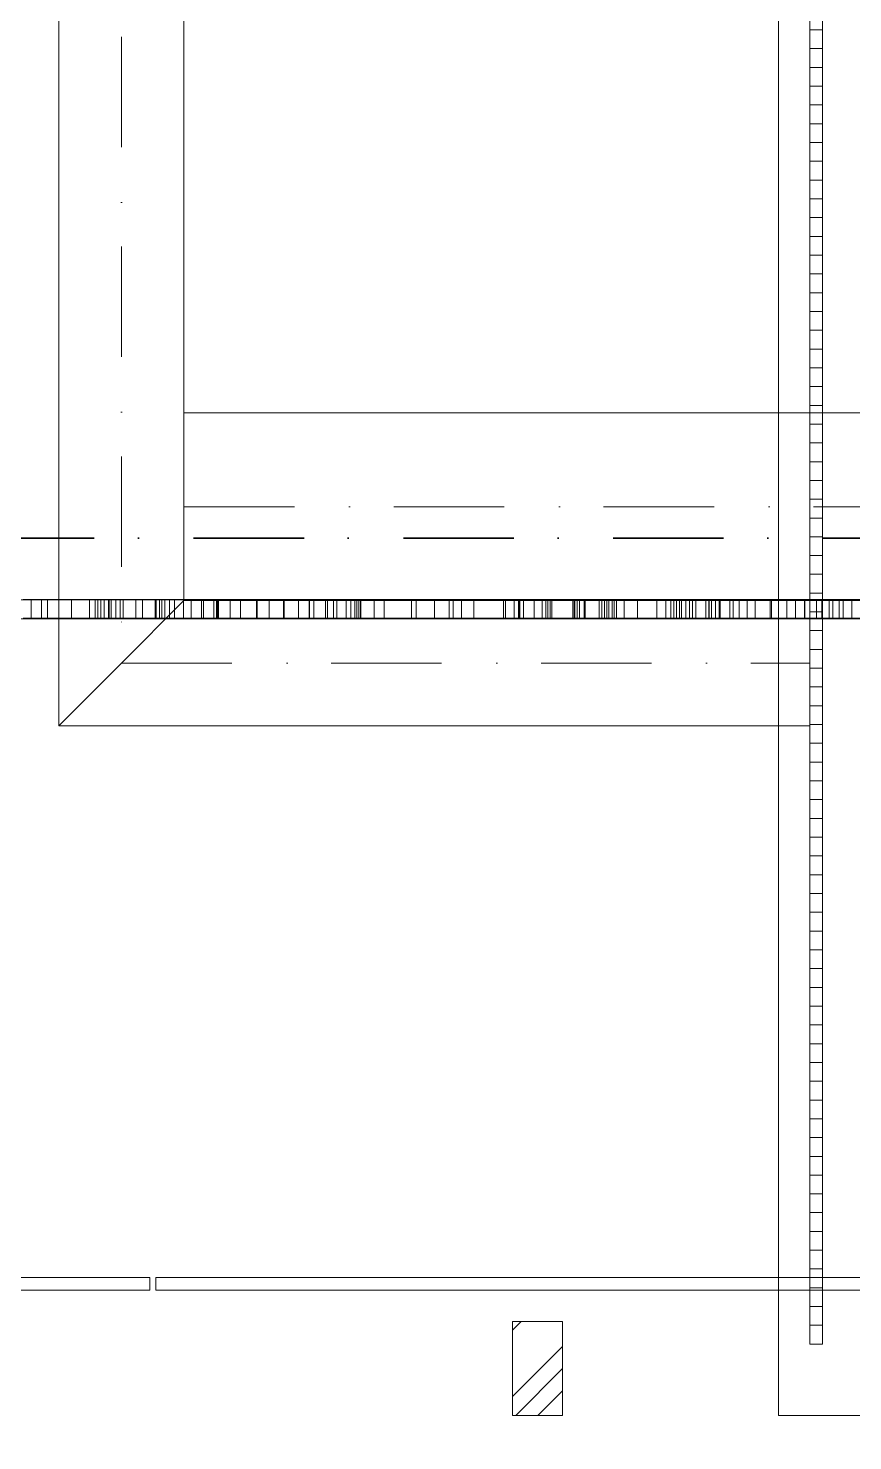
# Model space of a CAD drawing. Header units: millimetres. Extents: x 1322820 to 1391563, y 1051909 to 1098256.
# Drawn here: x 1354080 to 1355397, y 1089228 to 1091485 of the extents above; entities that cross this region are included whole.
import ezdxf
from ezdxf.enums import TextEntityAlignment as Align

# ---------------------------------------------------------------- set-up
doc = ezdxf.new("R2010")
doc.units = ezdxf.units.MM
doc.header["$MEASUREMENT"] = 0
doc.linetypes.add('Dot & Dashed', pattern=[335.138881, 176.388884, -88.194442, 0, -70.555556])
doc.layers.get('0').update_dxf_attribs({"true_color": 0x787878})
for name, color, linetype, true_color in [('arhitectura - decoratii fatada', 7, 'Continuous', 0x787878), ('arhitectura - perete cortina', 7, 'Continuous', 0x787878), ('arhitectura - trafor', 7, 'Continuous', 0x787878), ('New_arhitectura - axe', 7, 'Continuous', 0x787878), ('New_arhitectura - sort tabla', 7, 'Continuous', 0x787878)]:
    doc.layers.add(name, color=color, linetype=linetype, true_color=true_color)
for name, color, linetype, lineweight, true_color in [('arhitectura - decoratii fatada_Pen_No__101', 7, 'Continuous', 13, 0x787878), ('arhitectura - decoratii fatada_Pen_No__21', 7, 'Continuous', 20, 0x787878), ('arhitectura - perete cortina_Pen_No__21', 7, 'Continuous', 20, 0x787878), ('arhitectura - trafor_Pen_No__1', 7, 'Continuous', 13, 0x787878), ('New_arhitectura - axe_Pen_No__201', 7, 'Continuous', 35, 0x787878), ('New_arhitectura - copertina_Pen_No__1', 7, 'Continuous', 13, 0x787878), ('New_arhitectura - sort tabla_Pen_No__21', 7, 'Continuous', 20, 0x787878)]:
    doc.layers.add(name, color=color, linetype=linetype, lineweight=lineweight, true_color=true_color)
doc.styles.add('GENERATED_STYLE_1', font='arialbd.ttf')

# ---------------------------------------------------------------- blocks, each defined once
blk = doc.blocks.new('HEA Beam 23')
at = {"layer": 'New_arhitectura - copertina_Pen_No__1', "color": 7, "linetype": 'Continuous', "lineweight": 13}
for p, q in [((600, 150), (0, 150)), ((0, 150), (0, 0)), ((1200, 150), (600, 150)), ((1200, 0), (1200, 150)), ((0, 0), (0, -150)), ((1200, -150), (1200, 0)), ((0, -150), (600, -150)), ((600, -150), (1200, -150))]:
    blk.add_line(p, q, dxfattribs=at)
at = {"layer": 'New_arhitectura - copertina_Pen_No__1', "color": 7, "linetype": 'Dot & Dashed', "lineweight": 13}
blk.add_line((0, 0), (1200, 0), dxfattribs=at)
blk = doc.blocks.new('Slab_1_1', base_point=(1346478.5, 1090720.6))
at = {"layer": 'New_arhitectura - sort tabla_Pen_No__21', "color": 7, "linetype": 'Continuous', "lineweight": 20, "flags": 128}
blk.add_lwpolyline([(1346478.5, 1090720.6), (1326678.5, 1090720.6), (1326678.5, 1075928.7), (1355428.5, 1075928.7), (1355428.5, 1056170.7), (1372848.5, 1056170.7), (1372848.5, 1096120.6), (1355278.5, 1096120.6), (1355278.5, 1089268.7), (1355828.5, 1089268.7), (1355828.5, 1095570.6), (1372228.5, 1095570.6), (1372228.5, 1056720.7), (1355978.5, 1056720.7), (1355978.5, 1076470.6), (1327228.5, 1076470.6), (1327228.5, 1090170.6), (1346478.5, 1090170.6)], close=True, dxfattribs=at)
blk = doc.blocks.new('Curtain Wall_4_1', base_point=(1356235.2, 1078942.6))
at = {"layer": 'arhitectura - perete cortina', "linetype": 'Continuous', "lineweight": 0, "true_color": 0x000000}
h = blk.add_hatch(dxfattribs=at)
h.set_pattern_fill('ALUMINUM_0001', color=18, style=0, pattern_type=2)
h.set_pattern_definition([(45, (1356235.24, 1078942.57), (-88.3883, 88.3883), []), (45, (1356217.56, 1078960.25), (-88.3883, 88.3883), []), (45, (1356199.88, 1078977.93), (-88.3883, 88.3883), [])])
h.paths.add_polyline_path([(1354933.5, 1089418.7), (1354853.5, 1089418.7), (1354853.5, 1089268.7), (1354933.5, 1089268.7)])
at = {"layer": 'arhitectura - perete cortina_Pen_No__21', "color": 7, "linetype": 'Continuous', "lineweight": 20, "flags": 128}
blk.add_lwpolyline([(1354933.5, 1089418.7), (1354853.5, 1089418.7), (1354853.5, 1089268.7), (1354933.5, 1089268.7)], close=True, dxfattribs=at)
blk = doc.blocks.new('Wall_60_1', base_point=(1355328.5, 1093080.7))
at = {"layer": 'arhitectura - decoratii fatada', "linetype": 'Continuous', "lineweight": 0, "true_color": 0x000000}
h = blk.add_hatch(dxfattribs=at)
h.set_pattern_fill('PLYWOOD_0001', color=18, style=0, pattern_type=2)
h.set_pattern_definition([(0, (1356235.236, 1078942.57), (0, 30), [])])
h.paths.add_polyline_path([(1355328.5, 1093080.7), (1355328.5, 1089382.7), (1355348.5, 1089382.7), (1355348.5, 1093080.7)])
at = {"layer": 'arhitectura - decoratii fatada_Pen_No__21', "color": 7, "linetype": 'Continuous', "lineweight": 20, "flags": 128}
for points in [[(1355328.5, 1093080.7), (1355328.5, 1089382.7)], [(1355348.5, 1089382.7), (1355348.5, 1093080.7)], [(1355328.5, 1089382.7), (1355348.5, 1089382.7)]]:
    blk.add_lwpolyline(points, dxfattribs=at)
blk = doc.blocks.new('Wall_138_1', base_point=(1356578.5, 1089488.7))
at = {"layer": 'arhitectura - decoratii fatada_Pen_No__101', "color": 253, "linetype": 'Continuous', "lineweight": 13, "flags": 128}
for points in [[(1356578.5, 1089488.7), (1354283.7, 1089488.7)], [(1354283.7, 1089488.7), (1354283.7, 1089468.7)], [(1356598.5, 1089468.7), (1356598.5, 1089488.7)], [(1354283.7, 1089468.7), (1356598.5, 1089468.7)]]:
    blk.add_lwpolyline(points, dxfattribs=at)
blk = doc.blocks.new('Wall_139_1', base_point=(1354273.7, 1089488.7))
at = {"layer": 'arhitectura - decoratii fatada_Pen_No__101', "color": 253, "linetype": 'Continuous', "lineweight": 13, "flags": 128}
for points in [[(1351958.5, 1089468.7), (1351958.5, 1089488.7)], [(1354273.7, 1089488.7), (1351978.5, 1089488.7)], [(1354273.7, 1089488.7), (1354273.7, 1089468.7)], [(1351958.5, 1089468.7), (1354273.7, 1089468.7)]]:
    blk.add_lwpolyline(points, dxfattribs=at)
blk = doc.blocks.new('Morph_1_1', base_point=(1356235.2, 1078942.6))
at = {"layer": 'arhitectura - trafor_Pen_No__1', "color": 7, "linetype": 'Continuous', "lineweight": 13, "flags": 128}
for points in [[(1354084.3, 1090572.6), (1354071.7, 1090572.6)], [(1354084.3, 1090572.6), (1354084.3, 1090542.6)], [(1354110.3, 1090572.6), (1354084.3, 1090572.6)], [(1354110.3, 1090572.6), (1354110.3, 1090542.6)], [(1354149, 1090572.6), (1354110.3, 1090572.6)], [(1354149, 1090572.6), (1354149, 1090542.6)], [(1354208.6, 1090572.6), (1354149, 1090572.6)], [(1354208.6, 1090572.6), (1354208.6, 1090542.6)], [(1354359.9, 1090572.6), (1354327.9, 1090572.6), (1354284.2, 1090572.6), (1354251.5, 1090572.6), (1354208.6, 1090572.6)], [(1354251.5, 1090572.6), (1354251.5, 1090542.6)], [(1354284.2, 1090572.6), (1354284.2, 1090542.6)], [(1354327.9, 1090572.6), (1354327.9, 1090542.6)], [(1354359.9, 1090572.6), (1354359.9, 1090542.6)], [(1354528.7, 1090572.6), (1354488.4, 1090572.6), (1354445.6, 1090572.6), (1354418.7, 1090572.6), (1354383.4, 1090572.6), (1354359.9, 1090572.6)], [(1354383.4, 1090572.6), (1354383.4, 1090542.6)], [(1354418.7, 1090572.6), (1354418.7, 1090542.6)], [(1354445.6, 1090572.6), (1354445.6, 1090542.6)], [(1354488.4, 1090572.6), (1354488.4, 1090542.6)], [(1354528.7, 1090572.6), (1354528.7, 1090542.6)], [(1354528.8, 1090572.6), (1354528.7, 1090572.6)], [(1354528.8, 1090572.6), (1354528.8, 1090542.6)], [(1354608, 1090572.6), (1354604.5, 1090572.6), (1354601.5, 1090572.6), (1354587.5, 1090572.6), (1354567.3, 1090572.6), (1354554.4, 1090572.6), (1354528.8, 1090572.6)], [(1354554.4, 1090572.6), (1354554.4, 1090542.6)], [(1354567.3, 1090572.6), (1354567.3, 1090542.6)], [(1354587.5, 1090572.6), (1354587.5, 1090542.6)], [(1354601.5, 1090572.6), (1354601.5, 1090542.6)], [(1354604.5, 1090572.6), (1354604.5, 1090542.6)], [(1354608, 1090572.6), (1354608, 1090542.6)], [(1354856, 1090572.6), (1354839.2, 1090572.6), (1354752.2, 1090572.6), (1354699.5, 1090572.6), (1354648.2, 1090572.6), (1354608, 1090572.6)], [(1354648.2, 1090572.6), (1354648.2, 1090542.6)], [(1354699.5, 1090572.6), (1354699.5, 1090542.6)], [(1354752.2, 1090572.6), (1354752.2, 1090542.6)], [(1354839.2, 1090572.6), (1354839.2, 1090542.6)], [(1354856, 1090572.6), (1354856, 1090542.6)], [(1354863.1, 1090572.6), (1354856, 1090572.6)], [(1354863.1, 1090572.6), (1354863.1, 1090542.6)], [(1354865.1, 1090572.6), (1354864.1, 1090572.6), (1354863.1, 1090572.6)], [(1354864.1, 1090572.6), (1354864.1, 1090542.6)], [(1354865.1, 1090572.6), (1354865.1, 1090542.6)], [(1354870.9, 1090572.6), (1354865.1, 1090572.6)], [(1354909.7, 1090572.6), (1354906.5, 1090572.6), (1354901, 1090572.6), (1354888, 1090572.6), (1354870.9, 1090572.6)], [(1354870.9, 1090572.6), (1354870.9, 1090542.6)], [(1354888, 1090572.6), (1354888, 1090542.6)], [(1354901, 1090572.6), (1354901, 1090542.6)], [(1354906.5, 1090572.6), (1354906.5, 1090542.6)], [(1354909.7, 1090572.6), (1354909.7, 1090542.6)], [(1354951.8, 1090572.6), (1354916.2, 1090572.6), (1354909.7, 1090572.6)], [(1354916.2, 1090572.6), (1354916.2, 1090542.6)], [(1354951.8, 1090572.6), (1354951.8, 1090542.6)], [(1354952.9, 1090572.6), (1354951.8, 1090572.6)], [(1354952.9, 1090572.6), (1354952.9, 1090542.6)], [(1354953.1, 1090572.6), (1354952.9, 1090572.6)], [(1354953.1, 1090572.6), (1354953.1, 1090542.6)], [(1354956.5, 1090572.6), (1354953.1, 1090572.6)], [(1354956.5, 1090572.6), (1354956.5, 1090542.6)], [(1354968.1, 1090572.6), (1354960.3, 1090572.6), (1354956.5, 1090572.6)], [(1354960.3, 1090572.6), (1354960.3, 1090542.6)], [(1354968.1, 1090572.6), (1354968.1, 1090542.6)], [(1354969.6, 1090572.6), (1354968.1, 1090572.6)], [(1354969.6, 1090572.6), (1354969.6, 1090542.6)], [(1355004.2, 1090572.6), (1354969.6, 1090572.6)], [(1355004.2, 1090572.6), (1355004.2, 1090542.6)], [(1355136.4, 1090572.6), (1355130.4, 1090572.6), (1355123.4, 1090572.6), (1355115.2, 1090572.6), (1355111.3, 1090572.6), (1355106.4, 1090572.6), (1355098.3, 1090572.6), (1355053.2, 1090572.6), (1355015.7, 1090572.6), (1355004.2, 1090572.6)], [(1355015.7, 1090572.6), (1355015.7, 1090542.6)], [(1355053.2, 1090572.6), (1355053.2, 1090542.6)], [(1355098.3, 1090572.6), (1355098.3, 1090542.6)], [(1355106.4, 1090572.6), (1355106.4, 1090542.6)], [(1355111.3, 1090572.6), (1355111.3, 1090542.6)], [(1355115.2, 1090572.6), (1355115.2, 1090542.6)], [(1355123.4, 1090572.6), (1355123.4, 1090542.6)], [(1355130.4, 1090572.6), (1355130.4, 1090542.6)], [(1355136.4, 1090572.6), (1355136.4, 1090542.6)], [(1355140.9, 1090572.6), (1355136.4, 1090572.6)], [(1355140.9, 1090572.6), (1355140.9, 1090542.6)], [(1355146.1, 1090572.6), (1355140.9, 1090572.6)], [(1355146.1, 1090572.6), (1355146.1, 1090542.6)], [(1355319.7, 1090572.6), (1355291.7, 1090572.6), (1355265, 1090572.6), (1355205.8, 1090572.6), (1355167.5, 1090572.6), (1355146.1, 1090572.6)], [(1355167.5, 1090572.6), (1355167.5, 1090542.6)], [(1355205.8, 1090572.6), (1355205.8, 1090542.6)], [(1355265, 1090572.6), (1355265, 1090542.6)], [(1355291.7, 1090572.6), (1355291.7, 1090542.6)], [(1355319.7, 1090572.6), (1355319.7, 1090542.6)], [(1355320.5, 1090572.6), (1355319.7, 1090572.6)], [(1355320.5, 1090572.6), (1355320.5, 1090542.6)], [(1355328.6, 1090572.6), (1355320.5, 1090572.6)], [(1355328.6, 1090572.6), (1355328.6, 1090542.6)], [(1355347.6, 1090572.6), (1355339.1, 1090572.6), (1355328.6, 1090572.6)], [(1355339.1, 1090572.6), (1355339.1, 1090542.6)], [(1355347.6, 1090572.6), (1355347.6, 1090542.6)], [(1355359.4, 1090572.6), (1355347.6, 1090572.6)], [(1355359.4, 1090572.6), (1355359.4, 1090542.6)], [(1355375.2, 1090572.6), (1355359.4, 1090572.6)], [(1355375.2, 1090572.6), (1355375.2, 1090542.6)], [(1355395.4, 1090572.6), (1355381.7, 1090572.6), (1355375.2, 1090572.6)], [(1355381.7, 1090572.6), (1355381.7, 1090542.6)], [(1355395.4, 1090572.6), (1355395.4, 1090542.6)], [(1355475.3, 1090572.6), (1355448.5, 1090572.6), (1355401.1, 1090572.6), (1355395.4, 1090572.6)], [(1354071.7, 1090542.6), (1354084.3, 1090542.6)], [(1354084.3, 1090542.6), (1354110.3, 1090542.6)], [(1354110.3, 1090542.6), (1354149, 1090542.6)], [(1354149, 1090542.6), (1354208.6, 1090542.6)], [(1354208.6, 1090542.6), (1354251.5, 1090542.6), (1354284.2, 1090542.6), (1354327.9, 1090542.6), (1354359.9, 1090542.6)], [(1354359.9, 1090542.6), (1354383.4, 1090542.6), (1354418.7, 1090542.6), (1354445.6, 1090542.6), (1354488.4, 1090542.6), (1354528.7, 1090542.6)], [(1354528.7, 1090542.6), (1354528.8, 1090542.6)], [(1354528.8, 1090542.6), (1354554.4, 1090542.6), (1354567.3, 1090542.6), (1354587.5, 1090542.6), (1354601.5, 1090542.6), (1354604.5, 1090542.6), (1354608, 1090542.6)], [(1354608, 1090542.6), (1354648.2, 1090542.6), (1354699.5, 1090542.6), (1354752.2, 1090542.6), (1354839.2, 1090542.6), (1354856, 1090542.6)], [(1354856, 1090542.6), (1354863.1, 1090542.6)], [(1354863.1, 1090542.6), (1354864.1, 1090542.6), (1354865.1, 1090542.6)], [(1354865.1, 1090542.6), (1354870.9, 1090542.6)], [(1354870.9, 1090542.6), (1354888, 1090542.6), (1354901, 1090542.6), (1354906.5, 1090542.6), (1354909.7, 1090542.6)], [(1354909.7, 1090542.6), (1354916.2, 1090542.6), (1354951.8, 1090542.6)], [(1354951.8, 1090542.6), (1354952.9, 1090542.6)], [(1354952.9, 1090542.6), (1354953.1, 1090542.6)], [(1354953.1, 1090542.6), (1354956.5, 1090542.6)], [(1354956.5, 1090542.6), (1354960.3, 1090542.6), (1354968.1, 1090542.6)], [(1354968.1, 1090542.6), (1354969.6, 1090542.6)], [(1354969.6, 1090542.6), (1355004.2, 1090542.6)], [(1355004.2, 1090542.6), (1355015.7, 1090542.6), (1355053.2, 1090542.6), (1355098.3, 1090542.6), (1355106.4, 1090542.6), (1355111.3, 1090542.6), (1355115.2, 1090542.6), (1355123.4, 1090542.6), (1355130.4, 1090542.6), (1355136.4, 1090542.6)], [(1355136.4, 1090542.6), (1355140.9, 1090542.6)], [(1355140.9, 1090542.6), (1355146.1, 1090542.6)], [(1355146.1, 1090542.6), (1355167.5, 1090542.6), (1355205.8, 1090542.6), (1355265, 1090542.6), (1355291.7, 1090542.6), (1355319.7, 1090542.6)], [(1355319.7, 1090542.6), (1355320.5, 1090542.6)], [(1355320.5, 1090542.6), (1355328.6, 1090542.6)], [(1355328.6, 1090542.6), (1355339.1, 1090542.6), (1355347.6, 1090542.6)], [(1355347.6, 1090542.6), (1355359.4, 1090542.6)], [(1355359.4, 1090542.6), (1355375.2, 1090542.6)], [(1355375.2, 1090542.6), (1355381.7, 1090542.6), (1355395.4, 1090542.6)], [(1355395.4, 1090542.6), (1355401.1, 1090542.6), (1355448.5, 1090542.6), (1355475.3, 1090542.6)]]:
    blk.add_lwpolyline(points, dxfattribs=at)
blk = doc.blocks.new('Morph_2_1', base_point=(1356235.2, 1078942.6))
at = {"layer": 'arhitectura - trafor_Pen_No__1', "color": 7, "linetype": 'Continuous', "lineweight": 13, "flags": 128}
for points in [[(1354186.5, 1090571.6), (1354177.6, 1090571.6), (1354101, 1090571.6), (1354053.2, 1090571.6), (1354037.8, 1090571.6), (1353983.4, 1090571.6), (1353943.2, 1090571.6)], [(1354101, 1090571.6), (1354101, 1090541.6)], [(1354177.6, 1090571.6), (1354177.6, 1090541.6)], [(1354186.5, 1090571.6), (1354186.5, 1090541.6)], [(1354207.7, 1090571.6), (1354201.1, 1090571.6), (1354195.8, 1090571.6), (1354190.9, 1090571.6), (1354186.5, 1090571.6)], [(1354190.9, 1090571.6), (1354190.9, 1090541.6)], [(1354195.8, 1090571.6), (1354195.8, 1090541.6)], [(1354201.1, 1090571.6), (1354201.1, 1090541.6)], [(1354207.7, 1090571.6), (1354207.7, 1090541.6)], [(1354212.4, 1090571.6), (1354208.7, 1090571.6), (1354207.7, 1090571.6)], [(1354208.7, 1090571.6), (1354208.7, 1090541.6)], [(1354212.4, 1090571.6), (1354212.4, 1090541.6)], [(1354219.7, 1090571.6), (1354212.4, 1090571.6)], [(1354219.7, 1090571.6), (1354219.7, 1090541.6)], [(1354226.7, 1090571.6), (1354219.7, 1090571.6)], [(1354226.7, 1090571.6), (1354226.7, 1090541.6)], [(1354231.3, 1090571.6), (1354226.7, 1090571.6)], [(1354231.3, 1090571.6), (1354231.3, 1090541.6)], [(1354262.1, 1090571.6), (1354231.3, 1090571.6)], [(1354262.1, 1090571.6), (1354262.1, 1090541.6)], [(1354289.4, 1090571.6), (1354282.3, 1090571.6), (1354262.1, 1090571.6)], [(1354282.3, 1090571.6), (1354282.3, 1090541.6)], [(1354289.4, 1090571.6), (1354289.4, 1090541.6)], [(1354298.1, 1090571.6), (1354293.3, 1090571.6), (1354289.4, 1090571.6)], [(1354293.3, 1090571.6), (1354293.3, 1090541.6)], [(1354298.1, 1090571.6), (1354298.1, 1090541.6)], [(1354305.5, 1090571.6), (1354298.1, 1090571.6)], [(1354305.5, 1090571.6), (1354305.5, 1090541.6)], [(1354376.1, 1090571.6), (1354356.7, 1090571.6), (1354339.8, 1090571.6), (1354313.4, 1090571.6), (1354305.5, 1090571.6)], [(1354313.4, 1090571.6), (1354313.4, 1090541.6)], [(1354339.8, 1090571.6), (1354339.8, 1090541.6)], [(1354356.7, 1090571.6), (1354356.7, 1090541.6)], [(1354376.1, 1090571.6), (1354376.1, 1090541.6)], [(1354380.2, 1090571.6), (1354376.1, 1090571.6)], [(1354380.2, 1090571.6), (1354380.2, 1090541.6)], [(1354382, 1090571.6), (1354380.2, 1090571.6)], [(1354382, 1090571.6), (1354382, 1090541.6)], [(1354444.2, 1090571.6), (1354402.1, 1090571.6), (1354382, 1090571.6)], [(1354402.1, 1090571.6), (1354402.1, 1090541.6)], [(1354444.2, 1090571.6), (1354444.2, 1090541.6)], [(1354445.6, 1090571.6), (1354444.2, 1090571.6)], [(1354445.6, 1090571.6), (1354445.6, 1090541.6)], [(1354572.8, 1090571.6), (1354557.8, 1090571.6), (1354535.9, 1090571.6), (1354511.3, 1090571.6), (1354487.6, 1090571.6), (1354464.6, 1090571.6), (1354445.6, 1090571.6)], [(1354464.6, 1090571.6), (1354464.6, 1090541.6)], [(1354487.6, 1090571.6), (1354487.6, 1090541.6)], [(1354511.3, 1090571.6), (1354511.3, 1090541.6)], [(1354535.9, 1090571.6), (1354535.9, 1090541.6)], [(1354557.8, 1090571.6), (1354557.8, 1090541.6)], [(1354572.8, 1090571.6), (1354572.8, 1090541.6)], [(1354594.9, 1090571.6), (1354572.8, 1090571.6)], [(1354594.9, 1090571.6), (1354594.9, 1090541.6)], [(1354610.4, 1090571.6), (1354594.9, 1090571.6)], [(1354610.4, 1090571.6), (1354610.4, 1090541.6)], [(1354610.9, 1090571.6), (1354610.4, 1090571.6)], [(1354610.9, 1090571.6), (1354610.9, 1090541.6)], [(1354791.6, 1090571.6), (1354772.1, 1090571.6), (1354758.5, 1090571.6), (1354728.9, 1090571.6), (1354691.9, 1090571.6), (1354632.1, 1090571.6), (1354610.9, 1090571.6)], [(1354632.1, 1090571.6), (1354632.1, 1090541.6)], [(1354691.9, 1090571.6), (1354691.9, 1090541.6)], [(1354728.9, 1090571.6), (1354728.9, 1090541.6)], [(1354758.5, 1090571.6), (1354758.5, 1090541.6)], [(1354772.1, 1090571.6), (1354772.1, 1090541.6)], [(1354791.6, 1090571.6), (1354791.6, 1090541.6)], [(1354991.9, 1090571.6), (1354949.6, 1090571.6), (1354913.6, 1090571.6), (1354842.1, 1090571.6), (1354791.6, 1090571.6)], [(1354842.1, 1090571.6), (1354842.1, 1090541.6)], [(1354913.6, 1090571.6), (1354913.6, 1090541.6)], [(1354949.6, 1090571.6), (1354949.6, 1090541.6)], [(1354991.9, 1090571.6), (1354991.9, 1090541.6)], [(1355000.6, 1090571.6), (1354996.3, 1090571.6), (1354991.9, 1090571.6)], [(1354996.3, 1090571.6), (1354996.3, 1090541.6)], [(1355000.6, 1090571.6), (1355000.6, 1090541.6)], [(1355007.4, 1090571.6), (1355000.6, 1090571.6)], [(1355007.4, 1090571.6), (1355007.4, 1090541.6)], [(1355031.8, 1090571.6), (1355019.6, 1090571.6), (1355012.8, 1090571.6), (1355007.4, 1090571.6)], [(1355012.8, 1090571.6), (1355012.8, 1090541.6)], [(1355019.6, 1090571.6), (1355019.6, 1090541.6)], [(1355162.4, 1090571.6), (1355120.1, 1090571.6), (1355084.1, 1090571.6), (1355031.8, 1090571.6)], [(1355031.8, 1090571.6), (1355031.8, 1090541.6)], [(1355084.1, 1090571.6), (1355084.1, 1090541.6)], [(1355120.1, 1090571.6), (1355120.1, 1090541.6)], [(1355162.4, 1090571.6), (1355162.4, 1090541.6)], [(1355171.1, 1090571.6), (1355166.8, 1090571.6), (1355162.4, 1090571.6)], [(1355166.8, 1090571.6), (1355166.8, 1090541.6)], [(1355171.1, 1090571.6), (1355171.1, 1090541.6)], [(1355177.9, 1090571.6), (1355171.1, 1090571.6)], [(1355177.9, 1090571.6), (1355177.9, 1090541.6)], [(1355185.4, 1090571.6), (1355183.3, 1090571.6), (1355177.9, 1090571.6)], [(1355183.3, 1090571.6), (1355183.3, 1090541.6)], [(1355185.4, 1090571.6), (1355185.4, 1090541.6)], [(1355200.5, 1090571.6), (1355185.4, 1090571.6)], [(1355200.5, 1090571.6), (1355200.5, 1090541.6)], [(1355215.7, 1090571.6), (1355200.5, 1090571.6)], [(1355215.7, 1090571.6), (1355215.7, 1090541.6)], [(1355228.3, 1090571.6), (1355215.7, 1090571.6)], [(1355228.3, 1090571.6), (1355228.3, 1090541.6)], [(1355240.9, 1090571.6), (1355228.3, 1090571.6)], [(1355240.9, 1090571.6), (1355240.9, 1090541.6)], [(1355266.9, 1090571.6), (1355240.9, 1090571.6)], [(1355266.9, 1090571.6), (1355266.9, 1090541.6)], [(1355305.6, 1090571.6), (1355266.9, 1090571.6)], [(1355305.6, 1090571.6), (1355305.6, 1090541.6)], [(1355365.2, 1090571.6), (1355305.6, 1090571.6)], [(1355365.2, 1090571.6), (1355365.2, 1090541.6)], [(1355516.5, 1090571.6), (1355484.5, 1090571.6), (1355440.8, 1090571.6), (1355408.1, 1090571.6), (1355365.2, 1090571.6)], [(1353943.2, 1090541.6), (1353983.4, 1090541.6), (1354037.8, 1090541.6), (1354053.2, 1090541.6), (1354101, 1090541.6), (1354177.6, 1090541.6), (1354186.5, 1090541.6)], [(1354186.5, 1090541.6), (1354190.9, 1090541.6), (1354195.8, 1090541.6), (1354201.1, 1090541.6), (1354207.7, 1090541.6)], [(1354207.7, 1090541.6), (1354208.7, 1090541.6), (1354212.4, 1090541.6)], [(1354212.4, 1090541.6), (1354219.7, 1090541.6)], [(1354219.7, 1090541.6), (1354226.7, 1090541.6)], [(1354226.7, 1090541.6), (1354231.3, 1090541.6)], [(1354231.3, 1090541.6), (1354262.1, 1090541.6)], [(1354262.1, 1090541.6), (1354282.3, 1090541.6), (1354289.4, 1090541.6)], [(1354289.4, 1090541.6), (1354293.3, 1090541.6), (1354298.1, 1090541.6)], [(1354298.1, 1090541.6), (1354305.5, 1090541.6)], [(1354305.5, 1090541.6), (1354313.4, 1090541.6), (1354339.8, 1090541.6), (1354356.7, 1090541.6), (1354376.1, 1090541.6)], [(1354376.1, 1090541.6), (1354380.2, 1090541.6)], [(1354380.2, 1090541.6), (1354382, 1090541.6)], [(1354382, 1090541.6), (1354402.1, 1090541.6), (1354444.2, 1090541.6)], [(1354444.2, 1090541.6), (1354445.6, 1090541.6)], [(1354445.6, 1090541.6), (1354464.6, 1090541.6), (1354487.6, 1090541.6), (1354511.3, 1090541.6), (1354535.9, 1090541.6), (1354557.8, 1090541.6), (1354572.8, 1090541.6)], [(1354572.8, 1090541.6), (1354594.9, 1090541.6)], [(1354594.9, 1090541.6), (1354610.4, 1090541.6)], [(1354610.4, 1090541.6), (1354610.9, 1090541.6)], [(1354610.9, 1090541.6), (1354632.1, 1090541.6), (1354691.9, 1090541.6), (1354728.9, 1090541.6), (1354758.5, 1090541.6), (1354772.1, 1090541.6), (1354791.6, 1090541.6)], [(1354791.6, 1090541.6), (1354842.1, 1090541.6), (1354913.6, 1090541.6), (1354949.6, 1090541.6), (1354991.9, 1090541.6)], [(1354991.9, 1090541.6), (1354996.3, 1090541.6), (1355000.6, 1090541.6)], [(1355000.6, 1090541.6), (1355007.4, 1090541.6)], [(1355007.4, 1090541.6), (1355012.8, 1090541.6), (1355019.6, 1090541.6), (1355031.8, 1090541.6)], [(1355162.4, 1090541.6), (1355120.1, 1090541.6), (1355084.1, 1090541.6), (1355031.8, 1090541.6)], [(1355171.1, 1090541.6), (1355166.8, 1090541.6), (1355162.4, 1090541.6)], [(1355177.9, 1090541.6), (1355171.1, 1090541.6)], [(1355185.4, 1090541.6), (1355183.3, 1090541.6), (1355177.9, 1090541.6)], [(1355185.4, 1090541.6), (1355200.5, 1090541.6)], [(1355200.5, 1090541.6), (1355215.7, 1090541.6)], [(1355215.7, 1090541.6), (1355228.3, 1090541.6)], [(1355228.3, 1090541.6), (1355240.9, 1090541.6)], [(1355240.9, 1090541.6), (1355266.9, 1090541.6)], [(1355266.9, 1090541.6), (1355305.6, 1090541.6)], [(1355305.6, 1090541.6), (1355365.2, 1090541.6)], [(1355365.2, 1090541.6), (1355408.1, 1090541.6), (1355440.8, 1090541.6), (1355484.5, 1090541.6), (1355516.5, 1090541.6)]]:
    blk.add_lwpolyline(points, dxfattribs=at)
blk = doc.blocks.new('UAP Beam 23_3')
at = {"layer": 'New_arhitectura - copertina_Pen_No__1', "color": 7, "linetype": 'Continuous', "lineweight": 13}
for p, q in [((6800, 100), (3350, 100)), ((6700, 0), (6800, 100)), ((6600, -100), (6700, 0)), ((3350, -100), (6600, -100))]:
    blk.add_line(p, q, dxfattribs=at)
at = {"layer": 'New_arhitectura - copertina_Pen_No__1', "color": 7, "linetype": 'Dot & Dashed', "lineweight": 13}
blk.add_line((0, 0), (6700, 0), dxfattribs=at)
blk = doc.blocks.new('UAP Beam 23_8')
at = {"layer": 'New_arhitectura - copertina_Pen_No__1', "color": 7, "linetype": 'Continuous', "lineweight": 13}
for p, q in [((550, 100), (-100, 100)), ((-100, 100), (0, 0)), ((1100, 100), (550, 100)), ((1100, 0), (1100, 100)), ((0, 0), (100, -100)), ((1100, -100), (1100, 0)), ((100, -100), (550, -100)), ((550, -100), (1100, -100))]:
    blk.add_line(p, q, dxfattribs=at)
at = {"layer": 'New_arhitectura - copertina_Pen_No__1', "color": 7, "linetype": 'Dot & Dashed', "lineweight": 13}
blk.add_line((0, 0), (1100, 0), dxfattribs=at)
blk = doc.blocks.new('Standard grid marker_3')
at = {"layer": 'New_arhitectura - axe_Pen_No__201', "linetype": 'Dot & Dashed', "lineweight": 35}
blk.add_line((1000, 0), (27856.1, 0), dxfattribs=at)
at = {"layer": 'New_arhitectura - axe_Pen_No__201', "lineweight": 35, "style": 'GENERATED_STYLE_1'}
blk.add_attdef('AC_MarkerText_1', text='', height=125, rotation=180, dxfattribs=at).set_placement((-106.1, 7.1), align=Align.MIDDLE_CENTER)
blk = doc.blocks.new('terasa')
at = {"layer": 'arhitectura - decoratii fatada', "lineweight": 20}
for name, p in [('Wall_60_1', (1355328.539, 1093080.707)), ('Wall_139_1', (1354273.745, 1089488.731)), ('Wall_138_1', (1356578.539, 1089488.731))]:
    blk.add_blockref(name, p, dxfattribs=at)
at = {"layer": 'arhitectura - perete cortina', "linetype": 'Continuous', "lineweight": 0}
blk.add_blockref('Curtain Wall_4_1', (1356235.236, 1078942.57), dxfattribs=at)
at = {"layer": 'arhitectura - trafor', "linetype": 'Continuous', "lineweight": 0}
for name in ['Morph_1_1', 'Morph_2_1']:
    blk.add_blockref(name, (1356235.236, 1078942.57), dxfattribs=at)
at = {"layer": 'New_arhitectura - axe', "linetype": 'Continuous', "lineweight": 13, "zscale": 1000, "rotation": 180}
blk.add_blockref('Standard grid marker_3', (1375634.605, 1090670.6), dxfattribs=at)
at = {"layer": 'New_arhitectura - copertina_Pen_No__1', "linetype": 'Continuous', "lineweight": 13, "xscale": -1, "zscale": 1000}
for name, p, rotation in [('UAP Beam 23_3', (1354228.539, 1097170.6), 89.99999999999999), ('HEA Beam 23', (1354328.539, 1090720.6), 180), ('UAP Beam 23_8', (1354228.539, 1090470.6), 180)]:
    blk.add_blockref(name, p, dxfattribs=dict(at, rotation=rotation))
at = {"layer": 'New_arhitectura - sort tabla', "linetype": 'Continuous', "lineweight": 20}
blk.add_blockref('Slab_1_1', (1346478.502, 1090720.6), dxfattribs=at)

msp = doc.modelspace()

# ---------------------------------------------------------------- block references
msp.add_blockref('terasa', (0, 0))

doc.saveas('drawing.dxf')
